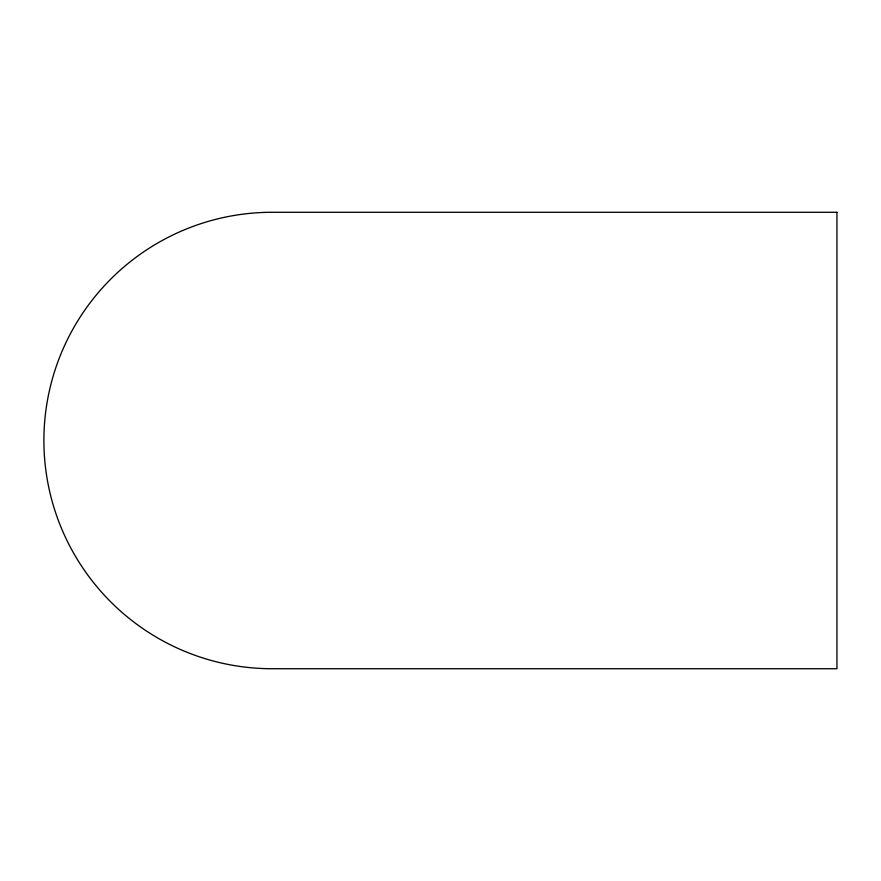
<?xml version="1.0" encoding="UTF-8"?>
<svg xmlns="http://www.w3.org/2000/svg" width="881" height="881" viewBox="0 0 881 881"><rect width="100%" height="100%" fill="white"/><g stroke="black" fill="none" stroke-linecap="round" stroke-linejoin="round"><path stroke-width="1.32" d="M836.95 212.277L272.119 212.277A228.223 228.223 0 0 0 43.896 440.5A228.223 228.223 0 0 0 272.119 668.723L836.95 668.723L836.95 212.277"/></g></svg>
